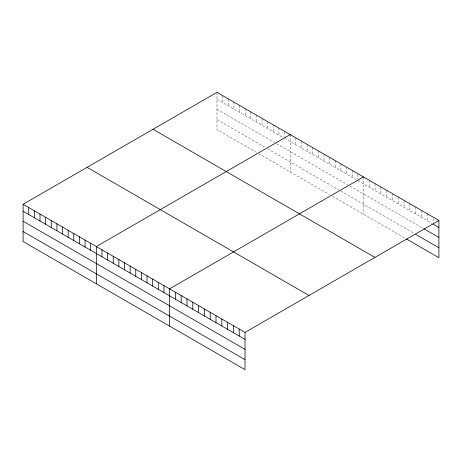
<?xml version="1.0" encoding="UTF-8"?>
<svg xmlns="http://www.w3.org/2000/svg" width="462" height="462" viewBox="0 0 462 462"><rect width="100%" height="100%" fill="white"/><g stroke="black" fill="none" stroke-linecap="round" stroke-linejoin="round"><path stroke-width="0.35" stroke-dasharray="2.31 1.73" d="M216.984 92.348L216.984 129.591L256.416 152.362M216.984 99.318L282.894 137.37M284.58 138.346L356.127 179.654M357.813 180.63L431.935 223.423M216.984 109.309L274.44 142.481M276.698 143.786L347.672 184.765M349.93 186.065L423.227 228.384M216.984 119.6L265.431 147.574M267.683 148.874L338.663 189.853M340.916 191.153L413.94 233.316M258.668 153.661L329.649 194.641M332.467 196.269L405.815 238.617M433.096 218.514L433.096 222.696M427.292 213.767L427.292 220.738M421.488 210.418L421.488 217.388M415.684 207.068L415.684 214.039M409.881 203.713L409.881 210.689M404.077 200.364L404.077 207.334M398.273 197.014L398.273 203.985M392.469 193.665L392.469 200.635M386.665 190.309L386.665 197.286M380.861 186.96L380.861 193.936M375.057 183.61L375.057 190.581M369.253 180.261L369.253 187.231M363.45 176.911L363.45 214.154M357.813 174.353L357.813 179.233M352.183 170.403L352.183 177.373M346.546 167.152L346.546 174.122M340.916 163.9L340.916 170.871M335.279 160.649L335.279 167.619M329.649 157.392L329.649 164.368M324.012 154.141L324.012 161.117M318.382 150.889L318.382 157.86M312.745 147.638L312.745 154.608M307.114 144.387L307.114 151.357M301.484 141.135L301.484 148.106M295.847 137.878L295.847 144.854M290.217 134.627L290.217 171.876M284.58 132.074L284.58 136.954M278.95 128.124L278.95 135.095M273.313 124.873L273.313 131.843M267.683 121.616L267.683 128.592M262.046 118.364L262.046 125.341M256.416 115.113L256.416 122.084M250.779 111.862L250.779 118.832M245.149 108.61L245.149 115.581M239.512 105.359L239.512 112.33M233.882 102.102L233.882 109.078M228.251 98.851L228.251 105.821M222.615 95.599L222.615 102.57"/><path stroke-width="0.69" d="M23.1 204.285L245.016 332.409L245.016 369.652L23.1 241.528L23.1 204.285L216.984 92.348L438.9 220.472L438.9 257.715L406.398 238.952M290.217 134.627L96.333 246.564L96.333 283.812M363.45 176.911L169.566 288.842L169.566 326.091M245.016 332.409L438.9 220.472M433.096 224.093L438.9 227.443M423.81 228.719L438.9 237.433M415.684 234.321L438.9 247.724M153.003 129.285L374.919 257.409M87.081 167.342L308.997 295.466M23.1 211.255L245.016 339.379M23.1 221.246L245.016 349.37M23.1 231.537L245.016 359.661M239.212 329.054L239.212 336.03M233.408 325.704L233.408 332.675M227.604 322.355L227.604 329.325M221.8 319.005L221.8 325.976M215.997 315.65L215.997 322.626M210.193 312.3L210.193 319.271M204.389 308.951L204.389 315.921M198.585 305.601L198.585 312.572M192.781 302.246L192.781 309.222M186.977 298.897L186.977 305.867M181.173 295.547L181.173 302.518M175.369 292.198L175.369 299.168M163.935 285.591L163.935 292.567M158.299 282.34L158.299 289.31M152.668 279.088L152.668 286.059M147.031 275.837L147.031 282.808M141.401 272.586L141.401 279.556M135.764 269.329L135.764 276.305M130.134 266.077L130.134 273.048M124.497 262.826L124.497 269.796M118.867 259.575L118.867 266.545M113.23 256.323L113.23 263.294M107.6 253.066L107.6 260.042M101.969 249.815L101.969 256.791M90.702 243.312L90.702 250.283M85.066 240.061L85.066 247.031M79.435 236.81L79.435 243.78M73.799 233.553L73.799 240.529M68.168 230.301L68.168 237.272M62.532 227.05L62.532 234.02M56.901 223.799L56.901 230.769M51.265 220.547L51.265 227.518M45.634 217.29L45.634 224.266M39.998 214.039L39.998 221.015M34.367 210.787L34.367 217.758M28.731 207.536L28.731 214.507"/></g></svg>
